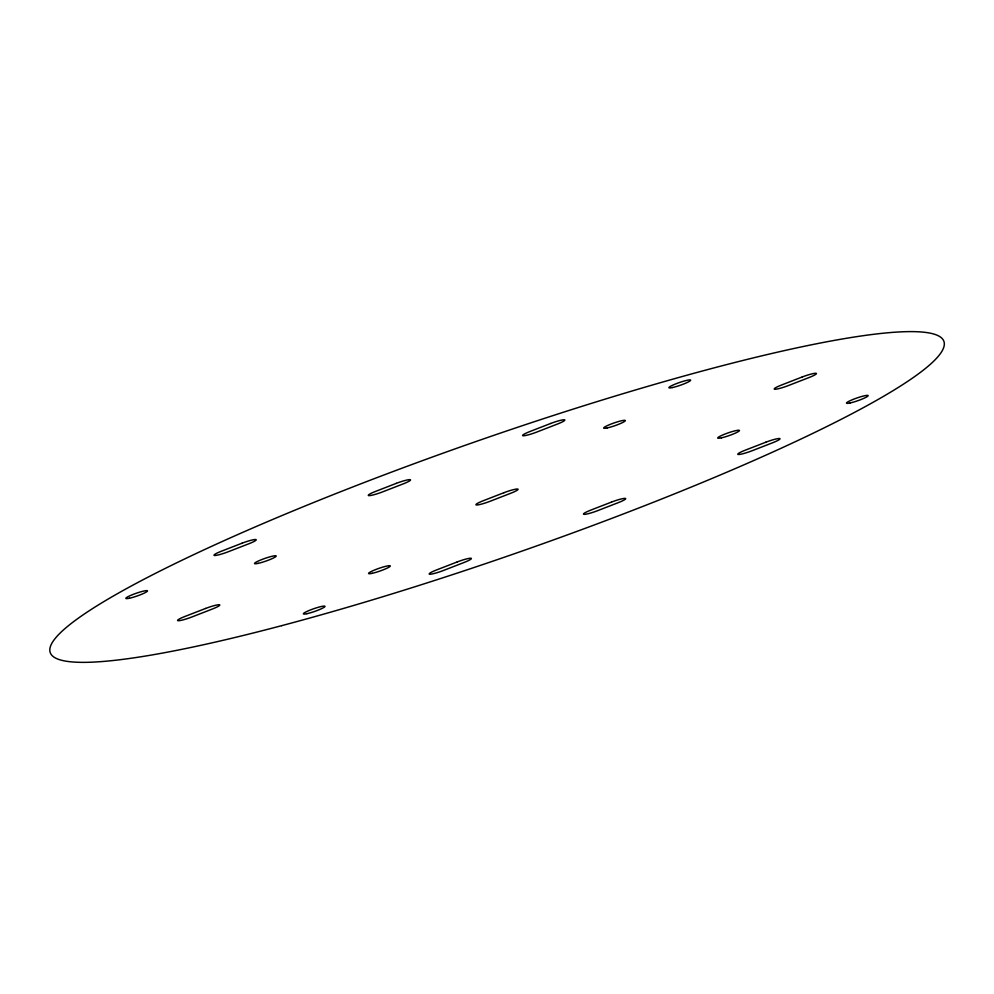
<?xml version="1.0" encoding="UTF-8"?>
<svg xmlns="http://www.w3.org/2000/svg" width="994" height="994" viewBox="0 0 994 994"><rect width="100%" height="100%" fill="white"/><g stroke="black" fill="none" stroke-linecap="round" stroke-linejoin="round"><path stroke-width="1.49" d="M242.027 543.209L221.463 551.198A11.443 1.429 -19.2 0 0 214.53 555.484A11.443 1.429 -19.2 0 0 228.185 551.782L248.761 543.805A11.443 1.429 -19.2 0 0 255.682 539.518A11.443 1.429 -19.2 0 0 242.027 543.209M396.333 483.345L375.757 491.334A11.443 1.429 -19.2 0 0 368.836 495.621A11.443 1.429 -19.2 0 0 382.491 491.918L403.067 483.941A11.443 1.429 -19.2 0 0 409.988 479.655A11.443 1.429 -19.2 0 0 396.333 483.345M550.639 423.481L530.063 431.471A11.443 1.429 -19.2 0 0 523.142 435.757A11.443 1.429 -19.2 0 0 536.797 432.055L557.361 424.078A11.443 1.429 -19.2 0 0 564.294 419.791A11.443 1.429 -19.2 0 0 550.639 423.481M205.596 608.452L185.033 616.429A11.443 1.429 -19.2 0 0 178.1 620.716A11.443 1.429 -19.2 0 0 191.755 617.025L212.331 609.036A11.443 1.429 -19.2 0 0 219.252 604.75A11.443 1.429 -19.2 0 0 205.596 608.452M503.921 492.713L483.345 500.703A11.443 1.429 -19.2 0 0 476.424 504.977A11.443 1.429 -19.2 0 0 490.079 501.287L510.655 493.297A11.443 1.429 -19.2 0 0 517.576 489.023A11.443 1.429 -19.2 0 0 503.921 492.713M802.245 376.974L781.669 384.964A11.443 1.429 -19.2 0 0 774.748 389.25A11.443 1.429 -19.2 0 0 788.404 385.548L808.967 377.571A11.443 1.429 -19.2 0 0 815.9 373.284A11.443 1.429 -19.2 0 0 802.245 376.974M457.203 561.945L436.639 569.922A11.443 1.429 -19.2 0 0 429.706 574.209A11.443 1.429 -19.2 0 0 443.361 570.519L463.937 562.529A11.443 1.429 -19.2 0 0 470.858 558.243A11.443 1.429 -19.2 0 0 457.203 561.945M611.509 502.082L590.933 510.059A11.443 1.429 -19.2 0 0 584.012 514.345A11.443 1.429 -19.2 0 0 597.667 510.655L618.243 502.666A11.443 1.429 -19.2 0 0 625.164 498.379A11.443 1.429 -19.2 0 0 611.509 502.082M765.815 442.218L745.239 450.195A11.443 1.429 -19.2 0 0 738.318 454.482A11.443 1.429 -19.2 0 0 751.973 450.791L772.537 442.802A11.443 1.429 -19.2 0 0 779.47 438.516A11.443 1.429 -19.2 0 0 765.815 442.218M281.662 625.661A473.231 59.317 -19.2 0 0 944.225 342.657A473.231 59.317 -19.2 0 0 265.112 522.682A473.231 59.317 -19.2 0 0 281.662 625.661M306.96 613.683A11.443 1.429 -19.2 0 0 324.777 606.775A11.443 1.429 -19.2 0 0 310.836 609.794A11.443 1.429 -19.2 0 0 306.96 613.683M372.253 573.302A11.443 1.429 -19.2 0 0 390.07 566.381A11.443 1.429 -19.2 0 0 376.117 569.4A11.443 1.429 -19.2 0 0 372.253 573.302M607.297 427.905A11.443 1.429 -19.2 0 0 625.114 420.996A11.443 1.429 -19.2 0 0 611.161 424.016A11.443 1.429 -19.2 0 0 607.297 427.905M672.578 387.523A11.443 1.429 -19.2 0 0 690.395 380.615A11.443 1.429 -19.2 0 0 676.442 383.622A11.443 1.429 -19.2 0 0 672.578 387.523M258.142 563.362A11.443 1.429 -19.2 0 0 275.959 556.454A11.443 1.429 -19.2 0 0 262.006 559.473A11.443 1.429 -19.2 0 0 258.142 563.362M129.456 598.226A11.443 1.429 -19.2 0 0 147.274 591.318A11.443 1.429 -19.2 0 0 133.32 594.337A11.443 1.429 -19.2 0 0 129.456 598.226M721.408 437.845A11.443 1.429 -19.2 0 0 739.225 430.924A11.443 1.429 -19.2 0 0 725.272 433.943A11.443 1.429 -19.2 0 0 721.408 437.845M850.094 402.968A11.443 1.429 -19.2 0 0 867.911 396.059A11.443 1.429 -19.2 0 0 853.958 399.079A11.443 1.429 -19.2 0 0 850.094 402.968"/></g></svg>
